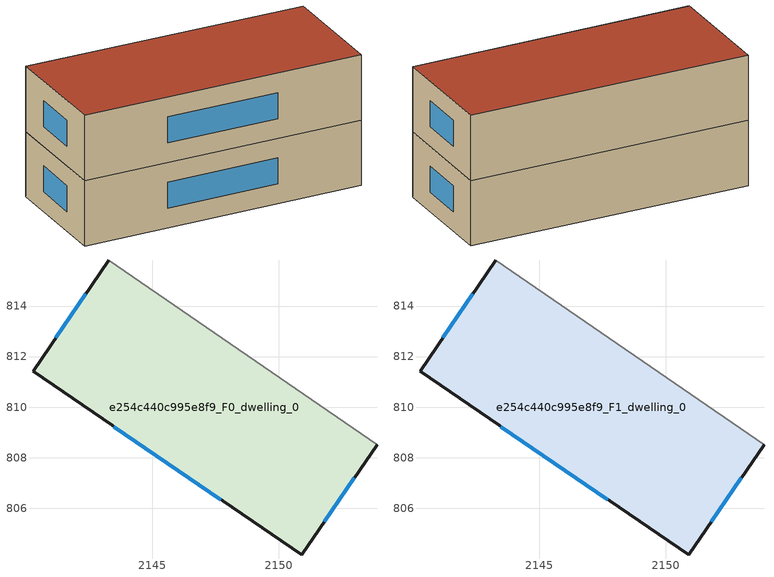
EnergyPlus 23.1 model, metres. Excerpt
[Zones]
e254c440c995e8f9_F0_dwelling_0
 floor ground (EU_floor_Construction): 2153.88,808.51 2150.9,804.15 2140.27,811.41 2143.27,815.82 z0
 wall outside (EU_wall_Construction): 2143.27,815.82 2140.27,811.41 2150.9,804.15 2153.88,808.51 z0:3
 wall adiabatic (EU_wall_Construction): 2153.88,808.51 2143.27,815.82 z0:3
 window (EU_Window_Construction): 2151.8,805.46 2152.99,807.2 / 2143.47,809.22 2147.7,806.34 / 2142.37,814.49 2141.18,812.74 z0.9:2.1
e254c440c995e8f9_F1_dwelling_0
 floor to e254c440c995e8f9_F0_dwelling_0 (EU_floor_Construction): 2153.88,808.51 2150.9,804.15 2140.27,811.41 2143.27,815.82 z3
 wall outside (EU_wall_Construction): 2143.27,815.82 2140.27,811.41 2150.9,804.15 2153.88,808.51 z3:6
 wall adiabatic (EU_wall_Construction): 2153.88,808.51 2143.27,815.82 z3:6
 window (EU_Window_Construction): 2151.8,805.46 2152.99,807.2 / 2143.47,809.22 2147.7,806.34 / 2142.37,814.49 2141.18,812.74 z3.9:5.1
 roof outside (EU_roof_Construction): 2150.9,804.15 2153.88,808.51 2143.27,815.82 2140.27,811.41 z6
[Building]
EU S2 Campaign: North Axis=0; Terrain=City; Solar Distribution=FullExterior
[Site:Location]
Bologna: Latitude=44.5; Longitude=11.25; Time Zone=1; Elevation=37
[SizingPeriod:WeatherFileDays]
AnnualSizingPeriod: Begin Month=1; Begin Day of Month=1; End Month=12; End Day of Month=31; Day of Week for Start Day=Monday; Use Weather File Daylight Saving Period=No; Use Weather File Rain and Snow Indicators=No
[MATERIAL]
EU_InternalMass_Material: Roughness=MediumRough; Thickness=0.1; Conductivity=1; Density=1800; Specific Heat=900; Thermal Absorptance=0.9; Solar Absorptance=0.7; Visible Absorptance=0.7
[MATERIAL:NOMASS] Roughness=MediumRough; Thermal Absorptance=0.9; Solar Absorptance=0.7; Visible Absorptance=0.7
Name | Thermal Resistance
EU_wall_NoMass | 0.734017
EU_roof_NoMass | 0.658631
EU_floor_NoMass | 0.747526
[WINDOWMATERIAL:SIMPLEGLAZINGSYSTEM]
EU_Window_SimpleGlazing: UFactor=4.06248; Solar Heat Gain Coefficient=0.85; Visible Transmittance=0.85
[CONSTRUCTION]
EU_wall_Construction: EU_wall_NoMass
EU_roof_Construction: EU_roof_NoMass
EU_floor_Construction: EU_floor_NoMass
EU_Window_Construction: EU_Window_SimpleGlazing
EU_InternalMass_Construction: EU_InternalMass_Material
[ZONE] Type=1; Multiplier=1; Ceiling Height=autocalculate; Floor Area=autocalculate; Part of Total Floor Area=Yes
Name | Volume
e254c440c995e8f9_F0_dwelling_0 | 205.052
e254c440c995e8f9_F1_dwelling_0 | 205.053
[INTERNALMASS] Construction=EU_InternalMass_Construction; Surface Area=68.3509
Name | Zone or ZoneList
e254c440c995e8f9_F0_dwelling_0_EU_InternalMass | e254c440c995e8f9_F0_dwelling_0
e254c440c995e8f9_F1_dwelling_0_EU_InternalMass | e254c440c995e8f9_F1_dwelling_0
[OTHEREQUIPMENT] Fuel Type=Electricity; Design Level Calculation Method=Watts/Area; Power per Zone Floor Area=1; Fraction Latent=0; Fraction Radiant=0; Fraction Lost=0; Carbon Dioxide Generation Rate=0; EndUse Subcategory=EU_Step8_InternalGains
Name | Zone or ZoneList or Space or SpaceList | Schedule
EU_Step8_InternalGain_e254c440c995e8f9_F0_dwelling_0_f000 | e254c440c995e8f9_F0_dwelling_0 | EU_Step8_GainSchedule_e254c440c995e8f9_F0_dwelling_0_f000
EU_Step8_InternalGain_e254c440c995e8f9_F1_dwelling_0_f000 | e254c440c995e8f9_F1_dwelling_0 | EU_Step8_GainSchedule_e254c440c995e8f9_F1_dwelling_0_f000
[ZONEVENTILATION:DESIGNFLOWRATE] Schedule=EU_AlwaysOn; Design Flow Rate Calculation Method=AirChanges/Hour; Air Changes per Hour=0.656562; Ventilation Type=Natural; Fan Pressure Rise=0; Fan Total Efficiency=1; Constant Term Coefficient=1; Temperature Term Coefficient=0; Velocity Term Coefficient=0; Velocity Squared Term Coefficient=0; Minimum Indoor Temperature=-100; Maximum Indoor Temperature=100; Delta Temperature=-100; Minimum Outdoor Temperature=-100; Maximum Outdoor Temperature=100; Maximum Wind Speed=40
Name | Zone or ZoneList or Space or SpaceList
EU_ConstantAir_e254c440c995e8f9_F0_dwelling_0 | e254c440c995e8f9_F0_dwelling_0
EU_ConstantAir_e254c440c995e8f9_F1_dwelling_0 | e254c440c995e8f9_F1_dwelling_0
[HVACTEMPLATE:THERMOSTAT] Constant Heating Setpoint=20; Constant Cooling Setpoint=50
EU_HeatOnly_e254c440c995e8f9_F0_dwelling_0; EU_HeatOnly_e254c440c995e8f9_F1_dwelling_0
[HVACTEMPLATE:ZONE:IDEALLOADSAIRSYSTEM] System Availability Schedule=EU_AlwaysOn; Maximum Heating Supply Air Temperature=50; Minimum Cooling Supply Air Temperature=13; Maximum Heating Supply Air Humidity Ratio=0.0156; Minimum Cooling Supply Air Humidity Ratio=0.0077; Heating Limit=NoLimit; Cooling Limit=NoLimit; Heating Availability Schedule=EU_AlwaysOn; Cooling Availability Schedule=EU_CoolingOff; Dehumidification Control Type=ConstantSensibleHeatRatio; Cooling Sensible Heat Ratio=0.7; Dehumidification Setpoint=60; Humidification Control Type=None; Humidification Setpoint=30; Outdoor Air Method=None; Outdoor Air Flow Rate per Person=0.00944; Outdoor Air Flow Rate per Zone Floor Area=0; Outdoor Air Flow Rate per Zone=0; Demand Controlled Ventilation Type=None; Outdoor Air Economizer Type=NoEconomizer; Heat Recovery Type=None; Sensible Heat Recovery Effectiveness=0.7; Latent Heat Recovery Effectiveness=0.65
Name | Template Thermostat
e254c440c995e8f9_F0_dwelling_0 | EU_HeatOnly_e254c440c995e8f9_F0_dwelling_0
e254c440c995e8f9_F1_dwelling_0 | EU_HeatOnly_e254c440c995e8f9_F1_dwelling_0
[SIZING:ZONE] Zone Cooling Design Supply Air Temperature Input Method=SupplyAirTemperature; Zone Cooling Design Supply Air Temperature=13; Zone Heating Design Supply Air Temperature Input Method=SupplyAirTemperature; Zone Heating Design Supply Air Temperature=50; Zone Cooling Design Supply Air Humidity Ratio=0.008; Zone Heating Design Supply Air Humidity Ratio=0.008; Cooling Design Air Flow Method=DesignDay; Cooling Design Air Flow Rate=0; Cooling Minimum Air Flow per Zone Floor Area=0.000762; Cooling Minimum Air Flow=0; Cooling Minimum Air Flow Fraction=0.2; Heating Design Air Flow Method=DesignDay; Heating Design Air Flow Rate=0; Heating Maximum Air Flow per Zone Floor Area=0.002032; Heating Maximum Air Flow=0.141576; Heating Maximum Air Flow Fraction=0.3; Account for Dedicated Outdoor Air System=No; Dedicated Outdoor Air System Control Strategy=NeutralSupplyAir; Dedicated Outdoor Air Low Setpoint Temperature for Design=autosize; Dedicated Outdoor Air High Setpoint Temperature for Design=autosize; Zone Load Sizing Method=Sensible Load Only No Latent Load; Zone Latent Cooling Design Supply Air Humidity Ratio Input Method=HumidityRatioDifference; Zone Cooling Design Supply Air Humidity Ratio Difference=0.005; Zone Latent Heating Design Supply Air Humidity Ratio Input Method=HumidityRatioDifference; Zone Humidification Design Supply Air Humidity Ratio Difference=0.005
e254c440c995e8f9_F0_dwelling_0; e254c440c995e8f9_F1_dwelling_0
[SCHEDULE:CONSTANT]
Name | Hourly Value
EU_AlwaysOn | 1
EU_CoolingOff | 0
[SCHEDULE:FILE] Column Number=1; Rows to Skip at Top=0; Number of Hours of Data=8760; Column Separator=Comma; Interpolate to Timestep=No; Minutes per Item=60; Adjust Schedule for Daylight Savings=Yes
Name | File
EU_Step8_GainSchedule_e254c440c995e8f9_F0_dwelling_0_f000 | ../../schedules/e254c440c995e8f9/e254c440c995e8f9_F0_dwelling_0_f000_gain.csv
EU_Step8_GainSchedule_e254c440c995e8f9_F1_dwelling_0_f000 | ../../schedules/e254c440c995e8f9/e254c440c995e8f9_F1_dwelling_0_f000_gain.csv
